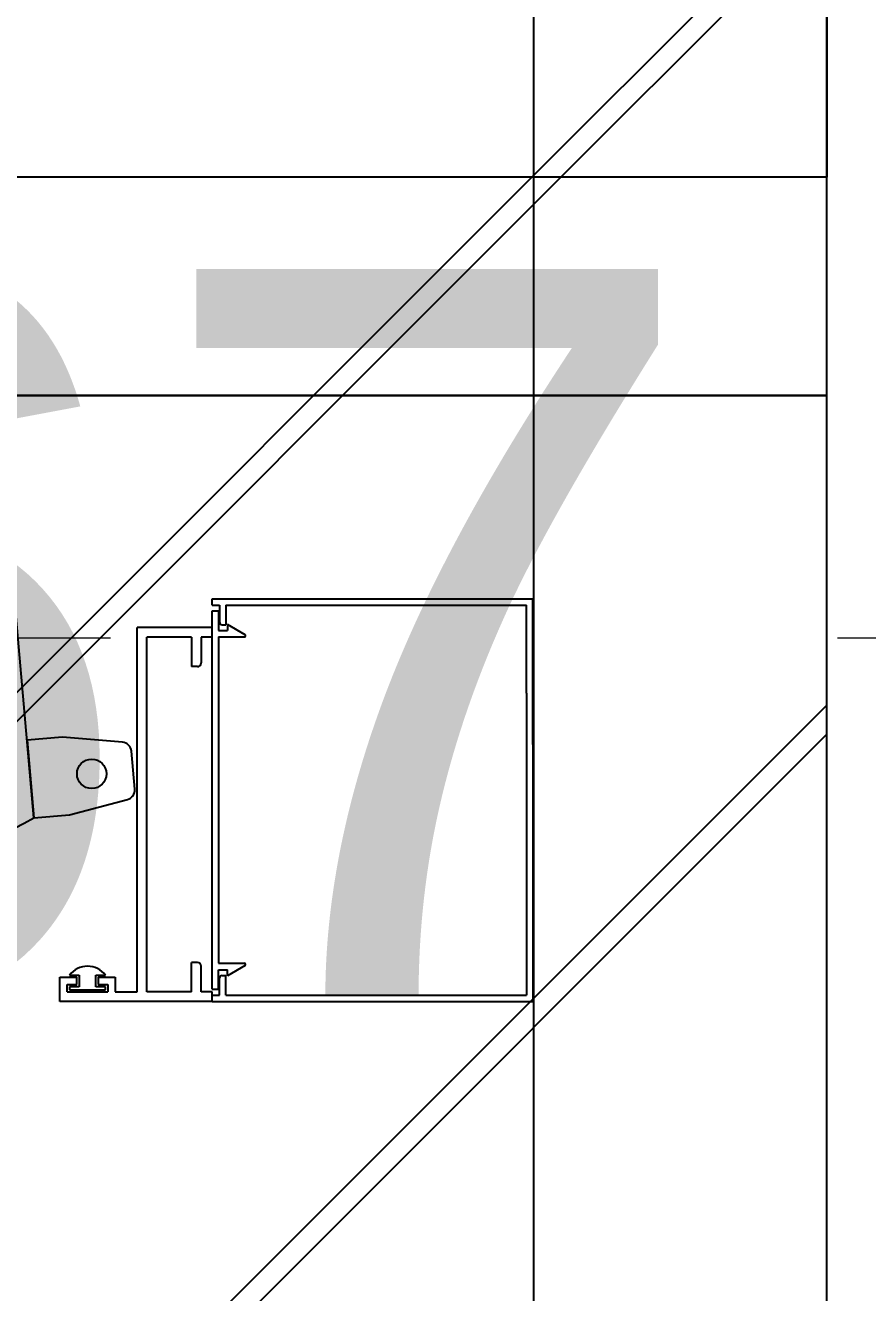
# Model space of a CAD drawing. Header units: millimetres. Extents: x 10930 to 21977, y 3784 to 7635.
# Drawn here: x 10970.4933 to 10970.6671, y 3817.7847 to 3818.046 of the extents above; entities that cross this region are included whole.
import ezdxf

# ---------------------------------------------------------------- set-up
doc = ezdxf.new("R2010")
doc.units = ezdxf.units.MM
doc.linetypes.add('ACAD_ISO02W100', pattern=[15, 12, -3])
doc.layers.add('COTAS', color=161, linetype='ACAD_ISO02W100', lineweight=20)
doc.layers.add('PLAFON', color=151, linetype='Continuous', lineweight=25)
for name, color, linetype in [('MEDIDAS.', 75, 'Continuous'), ('MUROS - ARQ.', 251, 'Continuous'), ('MUROS ACABADO.', 201, 'Continuous'), ('PISO PATIO PUBLICO', 142, 'Continuous'), ('PUERTAS', 171, 'Continuous')]:
    doc.layers.add(name, color=color, linetype=linetype)
doc.styles.get("Standard").update_dxf_attribs({"font": 'arial.ttf'})
doc.dimstyles.get("Standard").update_dxf_attribs({"dimtxt": 0.15, "dimasz": 0.18, "dimexe": 0.18, "dimexo": 0.0625, "dimgap": 0.09, "dimtad": 0, "dimtih": 1, "dimtoh": 1, "dimzin": 0, "dimdsep": 46, "dimtxsty": 'Standard', "dimblk2": 'ARCHTICK', "dimcen": 0.09, "dimadec": 0, "dimazin": 0, "dimtfac": 1, "dimtofl": 0, "dimtmove": 0, "dimatfit": 3, "dimfxl": 1, "dimtolj": 1, "dimtzin": 0, "dimarcsym": 0})
pattern_1 = [(45, (0, 0), (-0.0848528137423857, 0.08485281374238571), []), (45, (0.006, 0), (-0.0848528137423857, 0.08485281374238571), [])]

# ---------------------------------------------------------------- blocks, each defined once
blk = doc.blocks.new('PUERTA 7')
at = {"layer": 'PUERTAS', "color": 7}
for p, q in [((10970.59813215218, 3818.133912456709), (10970.59813215218, 3817.687564917866)), ((10970.53187535387, 3817.926468308204, 310.8113489232925), (10970.53187535387, 3817.927783915345, 310.8113489232925)), ((10970.53187535387, 3817.927783915345, 310.8113489232925), (10970.59803886157, 3817.927783915345, 310.8113489232925)), ((10970.59803886157, 3817.927783915355, 10.16878083688624), (10970.59803886157, 3817.8447119557, 10.16878083688624)), ((10970.59803886157, 3817.897742874476, 310.8113489232925), (10970.59803886157, 3817.927783915345, 310.8113489232925)), ((10970.53187535387, 3817.926468308204, 310.8113489232925), (10970.53339336211, 3817.926468308204, 310.8113489232925)), ((10970.53339336211, 3817.926468308204, 310.8113489232925), (10970.53339336211, 3817.922926288979, 310.8113489232925)), ((10970.53470896925, 3817.926468308204, 310.8113489232925), (10970.53470896925, 3817.922420286232, 310.8113489232925)), ((10970.53470896925, 3817.926468308204, 310.8113489232925), (10970.59672325442, 3817.926468308204, 310.8113489232925)), ((10970.59672325442, 3817.908332821859, 310.8113489232925), (10970.59672325442, 3817.926468308204, 310.8113489232925)), ((10970.53389936485, 3817.922420286232, 310.8113489232925), (10970.53470896925, 3817.922420286232, 310.8113489232925)), ((10970.59672325442, 3817.908332821859, 310.8113489232925), (10970.59672325442, 3817.846027562819, 310.8113489232925))]:
    blk.add_line(p, q, dxfattribs=at)
at = {"layer": 'PUERTAS', "color": 255}
for p, q in [((10970.65862421897, 3817.687564917866), (10970.65862421897, 3818.133912456709)), ((10970.59803886157, 3817.874752996547, 310.8113489232925), (10970.59803886157, 3817.844711955679, 310.8113489232925)), ((10970.53389936485, 3817.850075584791, 310.8113489232925), (10970.53470896925, 3817.850075584791, 310.8113489232925)), ((10970.53470896925, 3817.846027562819, 310.8113489232925), (10970.53470896925, 3817.850075584791, 310.8113489232925)), ((10970.53470896925, 3817.846027562819, 310.8113489232925), (10970.59672325442, 3817.846027562819, 310.8113489232925)), ((10970.53187535387, 3817.844711955679, 310.8113489232925), (10970.59803886157, 3817.844711955679, 310.8113489232925))]:
    blk.add_line(p, q, dxfattribs=at)
at = {"layer": 'PUERTAS', "color": 0, "linetype": 'ByBlock', "ltscale": 10}
for p, q in [((10970.4950766409, 3817.882568997517, 310.8113489232925), (10970.48835414704, 3817.959407453716, 310.8113489232925)), ((10970.5010015093, 3817.899226115888, 310.8113489232925), (10970.49367540781, 3817.89858516506, 310.8113489232925)), ((10970.49367540781, 3817.89858516506, 310.8113489232925), (10970.4950766409, 3817.882568997511, 310.8113489232925)), ((10970.51335742596, 3817.898190710654, 310.8113489232925), (10970.5010015093, 3817.899226115888, 310.8113489232925)), ((10970.51589080741, 3817.888508612557, 310.8113489232925), (10970.51520476369, 3817.896350128197, 310.8113489232925)), ((10970.50240274239, 3817.88320994834, 310.8113489232925), (10970.51439114868, 3817.886375205854, 310.8113489232925)), ((10970.4950766409, 3817.882568997511, 310.8113489232925), (10970.50240274239, 3817.88320994834, 310.8113489232925)), ((10970.53319096101, 3817.847235123754, 310.8113489232925), (10970.53319096101, 3817.851283145726, 310.8113489232925)), ((10970.50242524725, 3817.850176918675, 310.8113489232925), (10970.50439873434, 3817.850176918676, 310.8113489232925)), ((10970.50439873434, 3817.850176918676, 310.8113489232925), (10970.50439873434, 3817.847748046233, 310.8113489232925)), ((10970.50789023848, 3817.847748046233, 310.8113489232925), (10970.50789023848, 3817.850176918676, 310.8113489232925)), ((10970.50789023848, 3817.850176918676, 310.8113489232925), (10970.50986372558, 3817.850176918676, 310.8113489232925)), ((10970.50439873434, 3817.847748046233, 310.8113489232925), (10970.50242527548, 3817.847748046232, 310.8113489232925)), ((10970.50242527548, 3817.847748046232, 310.8113489232925), (10970.50242527548, 3817.84714082812, 310.8113489232925)), ((10970.50242527548, 3817.84714082812, 310.8113489232925), (10970.50986369735, 3817.84714082812, 310.8113489232925)), ((10970.50986369735, 3817.847748046233, 310.8113489232925), (10970.50789023848, 3817.847748046233, 310.8113489232925)), ((10970.50986369735, 3817.84714082812, 310.8113489232925), (10970.50986369735, 3817.847748046233, 310.8113489232925)), ((10970.53187535387, 3817.847235123754, 310.8113489232925), (10970.53319096101, 3817.847235123754, 310.8113489232925))]:
    blk.add_line(p, q, dxfattribs=at)
at = {"layer": 'PUERTAS', "color": 7, "linetype": 'ByBlock', "ltscale": 10}
for p, q in [((10970.53187535387, 3817.925260747269, 310.8113489232925), (10970.53319096101, 3817.925260747269, 310.8113489232925)), ((10970.53187535387, 3817.847235123754, 310.8113489232925), (10970.53187535387, 3817.925260747269, 310.8113489232925)), ((10970.53319096101, 3817.925260747269, 310.8113489232925), (10970.53319096101, 3817.921212725297, 310.8113489232925)), ((10970.53863315003, 3817.920369225145, 310.8113489232925), (10970.5350125709, 3817.922459567481, 310.8113489232925)), ((10970.5350125709, 3817.922459567481, 310.8113489232925), (10970.5350125709, 3817.921212725297, 310.8113489232925)), ((10970.53319096101, 3817.921212725297, 310.8113489232925), (10970.5350125709, 3817.921212725297, 310.8113489232925)), ((10970.53319096101, 3817.919897118156, 310.8113489232925), (10970.53319096101, 3817.852598752867, 310.8113489232925)), ((10970.53319096101, 3817.919897118156, 310.8113489232925), (10970.53850664934, 3817.919897118156, 310.8113489232925))]:
    blk.add_line(p, q, dxfattribs=at)
at = {"layer": 'PUERTAS', "color": 7, "linetype": 'ByBlock'}
for p, q in [((10970.53187535387, 3817.921828655775, 310.8113489232925), (10970.51639129204, 3817.921828655775, 310.8113489232925)), ((10970.53187535387, 3817.919855196915, 310.8113489232925), (10970.53187535387, 3817.921828655775, 310.8113489232925)), ((10970.52959828595, 3817.919855196915, 310.8113489232925), (10970.52959828595, 3817.914542038443, 310.8113489232925)), ((10970.53187535387, 3817.919855196915, 310.8113489232925), (10970.52959828595, 3817.919855196915, 310.8113489232925))]:
    blk.add_line(p, q, dxfattribs=at)
at = {"layer": 'PUERTAS', "color": 0, "linetype": 'ByBlock'}
for p, q in [((10970.51639129204, 3817.846685414538, 310.8113489232925), (10970.51639129204, 3817.921828655775, 310.8113489232925)), ((10970.52762482709, 3817.919855196915, 310.8113489232925), (10970.5183647509, 3817.919855196915, 310.8113489232925)), ((10970.5183647509, 3817.846685414538, 310.8113489232925), (10970.5183647509, 3817.919855196915, 310.8113489232925)), ((10970.52762482709, 3817.919855196915, 310.8113489232925), (10970.52762482709, 3817.913783015804, 310.8113489232925)), ((10970.52883926331, 3817.913783015804, 310.8113489232925), (10970.52762482709, 3817.913783015804, 310.8113489232925)), ((10970.52883926331, 3817.852757595649, 310.8113489232925), (10970.52762482709, 3817.852757595649, 310.8113489232925)), ((10970.52762482709, 3817.846685414538, 310.8113489232925), (10970.52762482709, 3817.852757595649, 310.8113489232925)), ((10970.52959828595, 3817.846685414538, 310.8113489232925), (10970.52959828595, 3817.851998573009, 310.8113489232925)), ((10970.50045181662, 3817.844711955678, 310.8113489232925), (10970.50045181662, 3817.849721505094, 310.8113489232925)), ((10970.50045181662, 3817.849721505094, 310.8113489232925), (10970.50394332076, 3817.849721505094, 310.8113489232925)), ((10970.50394332076, 3817.848203459816, 310.8113489232925), (10970.50394332076, 3817.849721505094, 310.8113489232925)), ((10970.50834565206, 3817.849721505094, 310.8113489232925), (10970.51183715621, 3817.849721505094, 310.8113489232925)), ((10970.50834565206, 3817.849721505094, 310.8113489232925), (10970.50834565206, 3817.848203459816, 310.8113489232925)), ((10970.51183715621, 3817.849721505094, 310.8113489232925), (10970.51183715621, 3817.846685414538, 310.8113489232925)), ((10970.5019698619, 3817.846685414538, 310.8113489232925), (10970.5019698619, 3817.848203459816, 310.8113489232925)), ((10970.5019698619, 3817.848203459816, 310.8113489232925), (10970.50394332076, 3817.848203459816, 310.8113489232925)), ((10970.5019698619, 3817.846685414538, 310.8113489232925), (10970.51031911093, 3817.846685414538, 310.8113489232925)), ((10970.50834565206, 3817.848203459816, 310.8113489232925), (10970.51031911093, 3817.848203459816, 310.8113489232925)), ((10970.51031911093, 3817.848203459816, 310.8113489232925), (10970.51031911093, 3817.846685414538, 310.8113489232925)), ((10970.51183715621, 3817.846685414538, 310.8113489232925), (10970.51639129204, 3817.846685414538, 310.8113489232925)), ((10970.52762482709, 3817.846685414538, 310.8113489232925), (10970.5183647509, 3817.846685414538, 310.8113489232925)), ((10970.53187535387, 3817.846685414538, 310.8113489232925), (10970.52959828595, 3817.846685414538, 310.8113489232925)), ((10970.53187535387, 3817.844711955678, 310.8113489232925), (10970.53187535387, 3817.846685414538, 310.8113489232925)), ((10970.53187535387, 3817.844711955678, 310.8113489232925), (10970.50045181662, 3817.844711955678, 310.8113489232925))]:
    blk.add_line(p, q, dxfattribs=at)
at = {"layer": 'PUERTAS', "color": 255, "linetype": 'ByBlock', "ltscale": 10}
for p, q in [((10970.53319096101, 3817.852598752867, 310.8113489232925), (10970.53850664934, 3817.852598752868, 310.8113489232925)), ((10970.53319096101, 3817.851283145726, 310.8113489232925), (10970.5350125709, 3817.851283145726, 310.8113489232925)), ((10970.53863315003, 3817.852126645878, 310.8113489232925), (10970.5350125709, 3817.850036303541, 310.8113489232925)), ((10970.5350125709, 3817.850036303541, 310.8113489232925), (10970.5350125709, 3817.851283145726, 310.8113489232925))]:
    blk.add_line(p, q, dxfattribs=at)
at = {"layer": 'PUERTAS'}
for p, q in [((10970.53339336211, 3817.846027562819, 310.8113489232925), (10970.53339336211, 3817.849569582044, 310.8113489232925)), ((10970.53187535387, 3817.844711955679, 310.8113489232925), (10970.53187535387, 3817.846027562819, 310.8113489232925)), ((10970.53187535387, 3817.846027562819, 310.8113489232925), (10970.53339336211, 3817.846027562819, 310.8113489232925))]:
    blk.add_line(p, q, dxfattribs=at)
at = {"layer": 'PUERTAS', "color": 0, "linetype": 'ByBlock', "ltscale": 10}
blk.add_circle((10970.50701186913, 3817.891682574457, 310.8113489232925), 0.003036090554997399, dxfattribs=at)
at = {"layer": 'PUERTAS'}
for centre, radius, start, end in [((10970.51464424071, 3817.881226810366, 310.8113489232925), 1.313237282809141, 89.5489347751524, 178.2282827431244), ((10970.53389936485, 3817.849569582044, 310.8113489232925), 0.0005060027465283644, 90, 180)]:
    blk.add_arc(centre, radius, start, end, dxfattribs=at)
at = {"layer": 'PUERTAS', "color": 7}
blk.add_arc((10970.53389936485, 3817.922926288979, 310.8113489232925), 0.0005060027465283644, 180, 270, dxfattribs=at)
at = {"layer": 'PUERTAS', "color": 7, "linetype": 'ByBlock', "ltscale": 10}
blk.add_arc((10970.53850664934, 3817.920150119529, 310.8113489232925), 0.0002530013732641248, 269.9999999936559, 59.99999999966757, dxfattribs=at)
at = {"layer": 'PUERTAS', "color": 0, "linetype": 'ByBlock'}
for centre, start, end in [((10970.52883926331, 3817.914542038443, 310.8113489232925), 270, 0), ((10970.52883926331, 3817.851998573009, 310.8113489232925), 0, 90)]:
    blk.add_arc(centre, 0.0007590226387496504, start, end, dxfattribs=at)
at = {"layer": 'PUERTAS', "color": 0, "linetype": 'ByBlock', "ltscale": 10}
for centre, radius, start, end in [((10970.51318840548, 3817.896173719712, 310.8113489232925), 0.002024060369252685, 4.999999991495583, 85.20990048829248), ((10970.5138744492, 3817.888332204072, 310.8113489232925), 0.002024060369319467, 284.7900995220696, 4.999999991495583), ((10970.454240392, 3817.955413830628, 310.8113489232925), 0.08351029239600212, 250.7253478125111, 299.2746522047883), ((10970.50614448641, 3817.847230798034, 310.8113489232925), 0.004744719887770569, 38.38379827117261, 141.6162017374365)]:
    blk.add_arc(centre, radius, start, end, dxfattribs=at)
at = {"layer": 'PUERTAS', "color": 255, "linetype": 'ByBlock', "ltscale": 10}
blk.add_arc((10970.53850664934, 3817.852345751495, 310.8113489232925), 0.0002530013732641248, 300.0000000003324, 90.0000000063441, dxfattribs=at)
blk = doc.blocks.new('piso de 60x60 de tuxmapn')
at = {"layer": 'PISO PATIO PUBLICO', "color": 254}
for points in [[(10971.00862421897, 3818.254706334561), (10971.00862421897, 3818.569706334561), (10970.40862421897, 3818.569706334561), (10970.40862421897, 3817.969706334561), (10970.65862421897, 3817.969706334561)], [(10970.65862421897, 3817.584706334561), (10970.65862421897, 3818.254706334561), (10971.00862421897, 3818.254706334561)], [(10970.65862421897, 3817.969706334562), (10970.40862421898, 3817.969706334562), (10970.40862421898, 3817.584706334561), (10970.65862421897, 3817.584706334561)]]:
    blk.add_lwpolyline(points, dxfattribs=at)
blk = doc.blocks.new('*D146')
at = {"layer": 'Defpoints', "color": 0, "transparency": 16777216}
for p in [(10970.43048867386, 3818.254706334561), (10970.65862421897, 3818.254706334561), (10970.65862421897, 3817.584706334561)]:
    blk.add_point(p, dxfattribs=at)
at = {"layer": 'MEDIDAS.', "color": 0, "lineweight": -2, "transparency": 16777216}
for p, q in [((10970.65862421897, 3818.254706334561), (10970.43048867386, 3818.254706334561)), ((10970.43048867386, 3818.164706334561), (10970.43048867386, 3817.996292282719)), ((10970.43048867386, 3817.674706334561), (10970.43048867386, 3817.843120386403)), ((10970.65862421897, 3817.584706334561), (10970.43048867386, 3817.584706334561))]:
    blk.add_line(p, q, dxfattribs=at)
at = {"layer": 'MEDIDAS.', "color": 0, "transparency": 16777216}
for points in [[(10970.41548867386, 3818.164706334561), (10970.44548867386, 3818.164706334561), (10970.43048867386, 3818.254706334561)], [(10970.41548867386, 3817.674706334561), (10970.44548867386, 3817.674706334561), (10970.43048867386, 3817.584706334561)]]:
    blk.add_solid(points, dxfattribs=at)
at = {"layer": 'MEDIDAS.', "color": 0, "transparency": 16777216, "insert": (10970.43048867386, 3817.919706334563), "char_height": 0.15, "attachment_point": 5}
blk.add_mtext('\\A1;0.67', dxfattribs=at)
blk = doc.blocks.new('_ArchTick')
at = {"color": 0, "linetype": 'ByBlock', "const_width": 0.15}
blk.add_lwpolyline([(-0.5, -0.5), (0.5, 0.5)], dxfattribs=at)

msp = doc.modelspace()

# ---------------------------------------------------------------- hatches: boundary and pattern name
at = {"layer": 'MUROS ACABADO.'}
h = msp.add_hatch(dxfattribs=at)
h.set_pattern_fill('AR-CONC', color=161, scale=0.004)
h.set_pattern_definition([(49.99999999999999, (-113.1969801381531, 17.75699618015278), (0.7287386759840161, -0.06375634215561235), [0.0762, -0.8382000000000001]), (355, (-113.1969801381531, 17.75699618015278), (-0.1409736856998774, 0.7642273809561406), [0.06096, -0.6705623366800001]), (100.4514447, (-113.1362521101531, 17.75168316615278), (0.5877649883614131, 0.7004710076487805), [0.0647600352, -0.7123609783999999]), (46.18420000000002, (-113.1969801381531, 17.96019618015278), (1.08431616356852, -0.1681693117309086), [0.1143, -1.2573]), (96.63555760999996, (-113.1066205381531, 17.94618218015278), (0.949616536206012, 0.9897044983908861), [0.09714009256, -1.06854243264]), (351.1841511700001, (-113.1969801381531, 17.96019618015278), (0.9496165362599082, 0.9897044983421306), [0.09143986828, -1.00583892768]), (21, (-113.0953801381531, 17.90939618015278), (0.6064575650765299, -0.4090607927483504), [0.0762, -0.8382000000000001]), (326.0000000000001, (-113.0953801381531, 17.90939618015278), (0.2472081133905883, 0.7367518644892771), [0.06096, -0.6705599999999999]), (71.45144499999999, (-113.0448420077531, 17.87530778055278), (0.8536656771148646, 0.327691075543621), [0.06476003520000001, -0.7123597504]), (37.50000000000001, (-113.1969801381531, 17.75699618015278), (0.01235441300236727, 0.3382201554926124), [0, -0.662432, 0, -0.68072, 0, -0.6731]), (7.499999999999999, (-113.1969801381531, 17.75699618015278), (0.267278650041223, 0.400722299272478), [0, -0.388112, 0, -0.647192, 0, -0.25654]), (327.5, (-113.4235481381531, 17.75699618015278), (0.5423623806674855, -0.02291497597069378), [0, -0.254, 0, -0.7924800000000001, 0, -1.05156]), (317.5, (-113.5251481381531, 17.75699618015278), (0.5925167255440722, 0.1017059641333321), [0, -0.3302, 0, -0.526288, 0, -0.74676])])
h.paths.add_polyline_path([(10966.60862421897, 3823.283325825196), (10966.60862421897, 3818.254706334561), (10967.70862421897, 3818.254706334561), (10967.70862421897, 3817.58470633456), (10966.10862421897, 3817.58470633456), (10966.10862421897, 3818.254706334561), (10966.10862421897, 3825.809706334561), (10972.10862421897, 3825.809706334561), (10972.10862421897, 3818.254706334561), (10972.10862421897, 3817.584706334561), (10970.65862421897, 3817.584706334561), (10970.65862421897, 3818.254706334561), (10971.60862421897, 3818.254706334561), (10971.60862421897, 3823.283325825196), (10971.42862430265, 3823.283325825196), (10971.42862430265, 3823.384879898485), (10971.60862421897, 3823.384879898485), (10971.60862421897, 3825.309706334561), (10966.60862421897, 3825.309706334561), (10966.60862421897, 3824.009706334561), (10967.34862421897, 3824.009706334561), (10967.34862421897, 3824.833325825196), (10967.44862421897, 3824.833325825196), (10967.44862421897, 3823.383325825196), (10970.06862421897, 3823.383325825196), (10970.06862421897, 3823.283325825196)])
h = msp.add_hatch(color=253, dxfattribs=at)
h.dxf.hatch_style = 1
h.paths.add_polyline_path([(10970.97669844339, 3815.581022545257), (10973.30669844339, 3815.581022545258)], flags=0)
edge = h.paths.add_edge_path(flags=17)
edge.add_line((10970.97669844339, 3815.581022545257), (10973.30669844339, 3815.581022545258))
edge.add_line((10970.97669844339, 3815.581022545258), (10970.97669844339, 3813.005057409418))
edge.add_line((10970.97669844339, 3813.005057409418), (10973.30669844339, 3813.005057409418))
edge.add_line((10973.30669844339, 3813.005057409418), (10973.30669844339, 3814.305057409417))
edge.add_line((10973.30669844339, 3814.305057409417), (10973.38669844339, 3814.305057409418))
edge.add_line((10973.38669844339, 3814.305057409418), (10973.38669844339, 3814.275057409418))
edge.add_line((10973.38669844339, 3814.275057409418), (10973.40669844339, 3814.275057409418))
edge.add_line((10973.40669844339, 3814.275057409418), (10973.40669844339, 3812.905057409418))
edge.add_line((10973.40669844339, 3812.905057409418), (10970.97669844339, 3812.905057409417))
edge.add_line((10970.97669844339, 3812.905057409417), (10970.97669844339, 3812.851022545258))
edge.add_line((10970.97669844339, 3812.851022545258), (10970.97669844339, 3812.751022545258))
edge.add_line((10970.97669844339, 3812.751022545258), (10970.73669844339, 3812.751022545258))
edge.add_line((10970.73669844339, 3812.751022545258), (10970.73669844339, 3802.651022545258))
edge.add_line((10970.73669844339, 3802.651022545258), (10971.24669844339, 3802.651022545258))
edge.add_line((10971.24669844339, 3802.651022545258), (10971.24669844339, 3802.551022545259))
edge.add_line((10971.24669844339, 3802.551022545259), (10970.63669844339, 3802.551022545259))
edge.add_line((10970.63669844339, 3802.551022545259), (10970.63669844339, 3812.851022545258))
edge.add_line((10970.63669844339, 3812.851022545258), (10970.87669844339, 3812.851022545258))
edge.add_line((10970.87669844339, 3812.851022545258), (10970.87669844339, 3815.581022545257))
edge.add_line((10970.87669844339, 3815.581022545257), (10968.50669844339, 3815.581022545258))
edge.add_line((10968.50669844339, 3815.581022545258), (10968.50669844339, 3814.981022545257))
edge.add_line((10968.50669844339, 3814.981022545257), (10967.33669844339, 3814.981022545259))
edge.add_line((10967.33669844339, 3814.981022545259), (10967.33669844339, 3818.621022545258))
edge.add_line((10967.33669844339, 3818.621022545258), (10967.73669844339, 3818.621022545258))
edge.add_line((10967.73669844339, 3818.621022545258), (10967.73669844339, 3818.521022545257))
edge.add_line((10967.73669844339, 3818.521022545257), (10967.43669844339, 3818.521022545258))
edge.add_line((10967.43669844339, 3818.521022545258), (10967.43669844339, 3815.681022545258))
edge.add_line((10967.43669844339, 3815.681022545258), (10967.45669844339, 3815.681022545258))
edge.add_line((10967.45669844339, 3815.681022545258), (10967.45669844339, 3815.081022545258))
edge.add_line((10967.45669844339, 3815.081022545258), (10968.40669844339, 3815.081022545258))
edge.add_line((10968.40669844339, 3815.081022545258), (10968.40669844339, 3815.681022545258))
edge.add_line((10968.40669844339, 3815.681022545258), (10973.40669844339, 3815.681022545258))
edge.add_line((10973.40669844339, 3815.681022545258), (10973.40669844338, 3816.281022545258))
edge.add_line((10973.40669844338, 3816.281022545258), (10974.60669844339, 3816.281022545258))
edge.add_line((10974.60669844339, 3816.281022545258), (10974.60669844339, 3815.681022545259))
edge.add_line((10974.60669844339, 3815.681022545259), (10977.12669844339, 3815.681022545257))
edge.add_line((10977.12669844339, 3815.681022545257), (10977.12669844339, 3815.096022545259))
edge.add_line((10977.12669844339, 3815.096022545259), (10977.04169844339, 3815.096022545259))
edge.add_line((10977.04169844339, 3815.096022545259), (10977.04169844339, 3815.131022545258))
edge.add_line((10977.04169844339, 3815.131022545258), (10977.02669844339, 3815.131022545258))
edge.add_line((10977.02669844339, 3815.131022545258), (10977.02669844339, 3815.581022545258))
edge.add_line((10977.02669844339, 3815.581022545258), (10974.50669844339, 3815.581022545258))
edge.add_line((10974.50669844339, 3815.581022545258), (10974.50669844339, 3816.181022545258))
edge.add_line((10974.50669844339, 3816.181022545258), (10973.50669844339, 3816.181022545258))
edge.add_line((10973.50669844339, 3816.181022545258), (10973.50669844339, 3815.031022545258))
edge.add_line((10973.50669844339, 3815.031022545258), (10973.40669844339, 3815.031022545258))
edge.add_line((10973.40669844339, 3815.031022545258), (10973.38669844339, 3815.031022545258))
edge.add_line((10973.38669844339, 3815.031022545258), (10973.38669844339, 3815.001022545258))
edge.add_line((10973.38669844339, 3815.001022545258), (10973.30669844339, 3815.001022545257))
edge.add_line((10973.30669844339, 3815.001022545257), (10973.30669844339, 3815.031022545258))
edge.add_line((10973.30669844339, 3815.031022545258), (10973.30669844339, 3815.581022545258))
edge = h.paths.add_edge_path()
edge.add_line((10971.24669844339, 3802.551022545259), (10971.34669844339, 3802.551022545259))
edge.add_line((10971.24669844339, 3801.471022545259), (10971.24669844339, 3802.551022545259))
edge.add_line((10971.24669844339, 3801.471022545259), (10970.64669844339, 3801.471022545259))
edge.add_line((10970.64669844339, 3801.471022545259), (10970.64669844339, 3798.491022545258))
edge.add_line((10970.64669844339, 3798.491022545258), (10971.38099373292, 3798.491022545258))
edge.add_line((10971.38099373292, 3798.491022545258), (10971.06288708056, 3796.039019220637))
edge.add_line((10971.06288708056, 3796.039019220637), (10973.37669844339, 3796.039019220637))
edge.add_line((10973.37669844339, 3796.039019220637), (10973.37669844339, 3796.939019220637))
edge.add_line((10973.37669844339, 3796.939019220637), (10973.27669844339, 3796.939019220637))
edge.add_line((10973.27669844339, 3796.939019220637), (10973.27669844339, 3796.139019220637))
edge.add_line((10973.27669844339, 3796.139019220637), (10971.17669844339, 3796.139019220637))
edge.add_line((10971.17669844339, 3796.139019220637), (10971.49396706983, 3798.631022545259))
edge.add_line((10971.49396706983, 3798.631022545259), (10971.39396706983, 3798.631022545259))
edge.add_line((10971.39396706983, 3798.631022545259), (10971.39396706983, 3798.591022545259))
edge.add_line((10971.39396706983, 3798.591022545259), (10970.74669844339, 3798.591022545259))
edge.add_line((10970.74669844339, 3798.591022545259), (10970.74669844339, 3801.371022545259))
edge.add_line((10970.74669844339, 3801.371022545259), (10971.34669844339, 3801.371022545259))
edge.add_line((10971.34669844339, 3801.371022545259), (10971.34669844339, 3802.551022545259))
edge = h.paths.add_edge_path(flags=17)
edge.add_line((10973.30669844339, 3815.581022545258), (10970.97669844339, 3815.581022545258))
edge.add_line((10973.30669844339, 3815.031022545258), (10973.30669844339, 3815.581022545258))
edge.add_line((10973.30669844339, 3815.001022545257), (10973.30669844339, 3815.031022545258))
edge.add_line((10973.38669844339, 3815.001022545258), (10973.30669844339, 3815.001022545257))
edge.add_line((10973.38669844339, 3815.031022545258), (10973.38669844339, 3815.001022545258))
edge.add_line((10973.40669844339, 3815.031022545258), (10973.38669844339, 3815.031022545258))
edge.add_line((10973.50669844339, 3815.031022545258), (10973.40669844339, 3815.031022545258))
edge.add_line((10973.50669844339, 3816.181022545258), (10973.50669844339, 3815.031022545258))
edge.add_line((10974.50669844339, 3816.181022545258), (10973.50669844339, 3816.181022545258))
edge.add_line((10974.50669844339, 3815.581022545258), (10974.50669844339, 3816.181022545258))
edge.add_line((10977.02669844339, 3815.581022545258), (10974.50669844339, 3815.581022545258))
edge.add_line((10977.02669844339, 3815.131022545258), (10977.02669844339, 3815.581022545258))
edge.add_line((10977.04169844339, 3815.131022545258), (10977.02669844339, 3815.131022545258))
edge.add_line((10977.04169844339, 3815.096022545259), (10977.04169844339, 3815.131022545258))
edge.add_line((10977.12669844339, 3815.096022545259), (10977.04169844339, 3815.096022545259))
edge.add_line((10977.12669844339, 3815.681022545257), (10977.12669844339, 3815.096022545259))
edge.add_line((10974.60669844339, 3815.681022545259), (10977.12669844339, 3815.681022545257))
edge.add_line((10974.60669844339, 3816.281022545258), (10974.60669844339, 3815.681022545259))
edge.add_line((10973.40669844338, 3816.281022545258), (10974.60669844339, 3816.281022545258))
edge.add_line((10973.40669844339, 3815.681022545258), (10973.40669844338, 3816.281022545258))
edge.add_line((10968.40669844339, 3815.681022545258), (10973.40669844339, 3815.681022545258))
edge.add_line((10968.40669844339, 3815.081022545258), (10968.40669844339, 3815.681022545258))
edge.add_line((10967.45669844339, 3815.081022545258), (10968.40669844339, 3815.081022545258))
edge.add_line((10967.45669844339, 3815.681022545258), (10967.45669844339, 3815.081022545258))
edge.add_line((10967.43669844339, 3815.681022545258), (10967.45669844339, 3815.681022545258))
edge.add_line((10967.43669844339, 3818.521022545258), (10967.43669844339, 3815.681022545258))
edge.add_line((10967.73669844339, 3818.521022545257), (10967.43669844339, 3818.521022545258))
edge.add_line((10967.73669844339, 3818.621022545258), (10967.73669844339, 3818.521022545257))
edge.add_line((10967.33669844339, 3818.621022545258), (10967.73669844339, 3818.621022545258))
edge.add_line((10967.33669844339, 3814.981022545259), (10967.33669844339, 3818.621022545258))
edge.add_line((10968.50669844339, 3814.981022545257), (10967.33669844339, 3814.981022545259))
edge.add_line((10968.50669844339, 3815.581022545258), (10968.50669844339, 3814.981022545257))
edge.add_line((10970.87669844339, 3815.581022545257), (10968.50669844339, 3815.581022545258))
edge.add_line((10970.87669844339, 3812.851022545258), (10970.87669844339, 3815.581022545257))
edge.add_line((10970.63669844339, 3812.851022545258), (10970.87669844339, 3812.851022545258))
edge.add_line((10970.63669844339, 3802.551022545259), (10970.63669844339, 3812.851022545258))
edge.add_line((10971.24669844339, 3802.551022545259), (10970.63669844339, 3802.551022545259))
edge.add_line((10971.24669844339, 3802.651022545258), (10971.24669844339, 3802.551022545259))
edge.add_line((10970.73669844339, 3802.651022545258), (10971.24669844339, 3802.651022545258))
edge.add_line((10970.73669844339, 3812.751022545258), (10970.73669844339, 3802.651022545258))
edge.add_line((10970.97669844339, 3812.751022545258), (10970.73669844339, 3812.751022545258))
edge.add_line((10970.97669844339, 3812.851022545258), (10970.97669844339, 3812.751022545258))
edge.add_line((10970.97669844339, 3812.905057409417), (10970.97669844339, 3812.851022545258))
edge.add_line((10973.40669844339, 3812.905057409418), (10970.97669844339, 3812.905057409417))
edge.add_line((10973.40669844339, 3814.275057409418), (10973.40669844339, 3812.905057409418))
edge.add_line((10973.38669844339, 3814.275057409418), (10973.40669844339, 3814.275057409418))
edge.add_line((10973.38669844339, 3814.305057409418), (10973.38669844339, 3814.275057409418))
edge.add_line((10973.30669844339, 3814.305057409417), (10973.38669844339, 3814.305057409418))
edge.add_line((10973.30669844339, 3813.005057409418), (10973.30669844339, 3814.305057409417))
edge.add_line((10970.97669844339, 3813.005057409418), (10973.30669844339, 3813.005057409418))
edge.add_line((10970.97669844339, 3815.581022545258), (10970.97669844339, 3813.005057409418))
h = msp.add_hatch(color=253, dxfattribs=at)
h.dxf.hatch_style = 1
h.paths.add_polyline_path([(10970.97669844339, 3815.581022545257), (10973.30669844339, 3815.581022545258)], flags=0)
edge = h.paths.add_edge_path(flags=17)
edge.add_line((10970.97669844339, 3815.581022545257), (10973.30669844339, 3815.581022545258))
edge.add_line((10970.97669844339, 3815.581022545258), (10970.97669844339, 3813.005057409418))
edge.add_line((10970.97669844339, 3813.005057409418), (10973.30669844339, 3813.005057409418))
edge.add_line((10973.30669844339, 3813.005057409418), (10973.30669844339, 3814.305057409417))
edge.add_line((10973.30669844339, 3814.305057409417), (10973.38669844339, 3814.305057409418))
edge.add_line((10973.38669844339, 3814.305057409418), (10973.38669844339, 3814.275057409418))
edge.add_line((10973.38669844339, 3814.275057409418), (10973.40669844339, 3814.275057409418))
edge.add_line((10973.40669844339, 3814.275057409418), (10973.40669844339, 3812.905057409418))
edge.add_line((10973.40669844339, 3812.905057409418), (10970.97669844339, 3812.905057409417))
edge.add_line((10970.97669844339, 3812.905057409417), (10970.97669844339, 3812.851022545258))
edge.add_line((10970.97669844339, 3812.851022545258), (10970.97669844339, 3812.751022545258))
edge.add_line((10970.97669844339, 3812.751022545258), (10970.73669844339, 3812.751022545258))
edge.add_line((10970.73669844339, 3812.751022545258), (10970.73669844339, 3802.651022545258))
edge.add_line((10970.73669844339, 3802.651022545258), (10971.24669844339, 3802.651022545258))
edge.add_line((10971.24669844339, 3802.651022545258), (10971.24669844339, 3802.551022545259))
edge.add_line((10971.24669844339, 3802.551022545259), (10970.63669844339, 3802.551022545259))
edge.add_line((10970.63669844339, 3802.551022545259), (10970.63669844339, 3812.851022545258))
edge.add_line((10970.63669844339, 3812.851022545258), (10970.87669844339, 3812.851022545258))
edge.add_line((10970.87669844339, 3812.851022545258), (10970.87669844339, 3815.581022545257))
edge.add_line((10970.87669844339, 3815.581022545257), (10968.50669844339, 3815.581022545258))
edge.add_line((10968.50669844339, 3815.581022545258), (10968.50669844339, 3814.981022545257))
edge.add_line((10968.50669844339, 3814.981022545257), (10967.33669844339, 3814.981022545259))
edge.add_line((10967.33669844339, 3814.981022545259), (10967.33669844339, 3818.621022545258))
edge.add_line((10967.33669844339, 3818.621022545258), (10967.73669844339, 3818.621022545258))
edge.add_line((10967.73669844339, 3818.621022545258), (10967.73669844339, 3818.521022545257))
edge.add_line((10967.73669844339, 3818.521022545257), (10967.43669844339, 3818.521022545258))
edge.add_line((10967.43669844339, 3818.521022545258), (10967.43669844339, 3815.681022545258))
edge.add_line((10967.43669844339, 3815.681022545258), (10967.45669844339, 3815.681022545258))
edge.add_line((10967.45669844339, 3815.681022545258), (10967.45669844339, 3815.081022545258))
edge.add_line((10967.45669844339, 3815.081022545258), (10968.40669844339, 3815.081022545258))
edge.add_line((10968.40669844339, 3815.081022545258), (10968.40669844339, 3815.681022545258))
edge.add_line((10968.40669844339, 3815.681022545258), (10973.40669844339, 3815.681022545258))
edge.add_line((10973.40669844339, 3815.681022545258), (10973.40669844338, 3816.281022545258))
edge.add_line((10973.40669844338, 3816.281022545258), (10974.60669844339, 3816.281022545258))
edge.add_line((10974.60669844339, 3816.281022545258), (10974.60669844339, 3815.681022545259))
edge.add_line((10974.60669844339, 3815.681022545259), (10977.12669844339, 3815.681022545257))
edge.add_line((10977.12669844339, 3815.681022545257), (10977.12669844339, 3815.096022545259))
edge.add_line((10977.12669844339, 3815.096022545259), (10977.04169844339, 3815.096022545259))
edge.add_line((10977.04169844339, 3815.096022545259), (10977.04169844339, 3815.131022545258))
edge.add_line((10977.04169844339, 3815.131022545258), (10977.02669844339, 3815.131022545258))
edge.add_line((10977.02669844339, 3815.131022545258), (10977.02669844339, 3815.581022545258))
edge.add_line((10977.02669844339, 3815.581022545258), (10974.50669844339, 3815.581022545258))
edge.add_line((10974.50669844339, 3815.581022545258), (10974.50669844339, 3816.181022545258))
edge.add_line((10974.50669844339, 3816.181022545258), (10973.50669844339, 3816.181022545258))
edge.add_line((10973.50669844339, 3816.181022545258), (10973.50669844339, 3815.031022545258))
edge.add_line((10973.50669844339, 3815.031022545258), (10973.40669844339, 3815.031022545258))
edge.add_line((10973.40669844339, 3815.031022545258), (10973.38669844339, 3815.031022545258))
edge.add_line((10973.38669844339, 3815.031022545258), (10973.38669844339, 3815.001022545258))
edge.add_line((10973.38669844339, 3815.001022545258), (10973.30669844339, 3815.001022545257))
edge.add_line((10973.30669844339, 3815.001022545257), (10973.30669844339, 3815.031022545258))
edge.add_line((10973.30669844339, 3815.031022545258), (10973.30669844339, 3815.581022545258))
edge = h.paths.add_edge_path()
edge.add_line((10971.24669844339, 3802.551022545259), (10971.34669844339, 3802.551022545259))
edge.add_line((10971.24669844339, 3801.471022545259), (10971.24669844339, 3802.551022545259))
edge.add_line((10971.24669844339, 3801.471022545259), (10970.64669844339, 3801.471022545259))
edge.add_line((10970.64669844339, 3801.471022545259), (10970.64669844339, 3798.491022545258))
edge.add_line((10970.64669844339, 3798.491022545258), (10971.38099373292, 3798.491022545258))
edge.add_line((10971.38099373292, 3798.491022545258), (10971.06288708056, 3796.039019220637))
edge.add_line((10971.06288708056, 3796.039019220637), (10973.37669844339, 3796.039019220637))
edge.add_line((10973.37669844339, 3796.039019220637), (10973.37669844339, 3796.939019220637))
edge.add_line((10973.37669844339, 3796.939019220637), (10973.27669844339, 3796.939019220637))
edge.add_line((10973.27669844339, 3796.939019220637), (10973.27669844339, 3796.139019220637))
edge.add_line((10973.27669844339, 3796.139019220637), (10971.17669844339, 3796.139019220637))
edge.add_line((10971.17669844339, 3796.139019220637), (10971.49396706983, 3798.631022545259))
edge.add_line((10971.49396706983, 3798.631022545259), (10971.39396706983, 3798.631022545259))
edge.add_line((10971.39396706983, 3798.631022545259), (10971.39396706983, 3798.591022545259))
edge.add_line((10971.39396706983, 3798.591022545259), (10970.74669844339, 3798.591022545259))
edge.add_line((10970.74669844339, 3798.591022545259), (10970.74669844339, 3801.371022545259))
edge.add_line((10970.74669844339, 3801.371022545259), (10971.34669844339, 3801.371022545259))
edge.add_line((10971.34669844339, 3801.371022545259), (10971.34669844339, 3802.551022545259))
edge = h.paths.add_edge_path(flags=17)
edge.add_line((10973.30669844339, 3815.581022545258), (10970.97669844339, 3815.581022545258))
edge.add_line((10973.30669844339, 3815.031022545258), (10973.30669844339, 3815.581022545258))
edge.add_line((10973.30669844339, 3815.001022545257), (10973.30669844339, 3815.031022545258))
edge.add_line((10973.38669844339, 3815.001022545258), (10973.30669844339, 3815.001022545257))
edge.add_line((10973.38669844339, 3815.031022545258), (10973.38669844339, 3815.001022545258))
edge.add_line((10973.40669844339, 3815.031022545258), (10973.38669844339, 3815.031022545258))
edge.add_line((10973.50669844339, 3815.031022545258), (10973.40669844339, 3815.031022545258))
edge.add_line((10973.50669844339, 3816.181022545258), (10973.50669844339, 3815.031022545258))
edge.add_line((10974.50669844339, 3816.181022545258), (10973.50669844339, 3816.181022545258))
edge.add_line((10974.50669844339, 3815.581022545258), (10974.50669844339, 3816.181022545258))
edge.add_line((10977.02669844339, 3815.581022545258), (10974.50669844339, 3815.581022545258))
edge.add_line((10977.02669844339, 3815.131022545258), (10977.02669844339, 3815.581022545258))
edge.add_line((10977.04169844339, 3815.131022545258), (10977.02669844339, 3815.131022545258))
edge.add_line((10977.04169844339, 3815.096022545259), (10977.04169844339, 3815.131022545258))
edge.add_line((10977.12669844339, 3815.096022545259), (10977.04169844339, 3815.096022545259))
edge.add_line((10977.12669844339, 3815.681022545257), (10977.12669844339, 3815.096022545259))
edge.add_line((10974.60669844339, 3815.681022545259), (10977.12669844339, 3815.681022545257))
edge.add_line((10974.60669844339, 3816.281022545258), (10974.60669844339, 3815.681022545259))
edge.add_line((10973.40669844338, 3816.281022545258), (10974.60669844339, 3816.281022545258))
edge.add_line((10973.40669844339, 3815.681022545258), (10973.40669844338, 3816.281022545258))
edge.add_line((10968.40669844339, 3815.681022545258), (10973.40669844339, 3815.681022545258))
edge.add_line((10968.40669844339, 3815.081022545258), (10968.40669844339, 3815.681022545258))
edge.add_line((10967.45669844339, 3815.081022545258), (10968.40669844339, 3815.081022545258))
edge.add_line((10967.45669844339, 3815.681022545258), (10967.45669844339, 3815.081022545258))
edge.add_line((10967.43669844339, 3815.681022545258), (10967.45669844339, 3815.681022545258))
edge.add_line((10967.43669844339, 3818.521022545258), (10967.43669844339, 3815.681022545258))
edge.add_line((10967.73669844339, 3818.521022545257), (10967.43669844339, 3818.521022545258))
edge.add_line((10967.73669844339, 3818.621022545258), (10967.73669844339, 3818.521022545257))
edge.add_line((10967.33669844339, 3818.621022545258), (10967.73669844339, 3818.621022545258))
edge.add_line((10967.33669844339, 3814.981022545259), (10967.33669844339, 3818.621022545258))
edge.add_line((10968.50669844339, 3814.981022545257), (10967.33669844339, 3814.981022545259))
edge.add_line((10968.50669844339, 3815.581022545258), (10968.50669844339, 3814.981022545257))
edge.add_line((10970.87669844339, 3815.581022545257), (10968.50669844339, 3815.581022545258))
edge.add_line((10970.87669844339, 3812.851022545258), (10970.87669844339, 3815.581022545257))
edge.add_line((10970.63669844339, 3812.851022545258), (10970.87669844339, 3812.851022545258))
edge.add_line((10970.63669844339, 3802.551022545259), (10970.63669844339, 3812.851022545258))
edge.add_line((10971.24669844339, 3802.551022545259), (10970.63669844339, 3802.551022545259))
edge.add_line((10971.24669844339, 3802.651022545258), (10971.24669844339, 3802.551022545259))
edge.add_line((10970.73669844339, 3802.651022545258), (10971.24669844339, 3802.651022545258))
edge.add_line((10970.73669844339, 3812.751022545258), (10970.73669844339, 3802.651022545258))
edge.add_line((10970.97669844339, 3812.751022545258), (10970.73669844339, 3812.751022545258))
edge.add_line((10970.97669844339, 3812.851022545258), (10970.97669844339, 3812.751022545258))
edge.add_line((10970.97669844339, 3812.905057409417), (10970.97669844339, 3812.851022545258))
edge.add_line((10973.40669844339, 3812.905057409418), (10970.97669844339, 3812.905057409417))
edge.add_line((10973.40669844339, 3814.275057409418), (10973.40669844339, 3812.905057409418))
edge.add_line((10973.38669844339, 3814.275057409418), (10973.40669844339, 3814.275057409418))
edge.add_line((10973.38669844339, 3814.305057409418), (10973.38669844339, 3814.275057409418))
edge.add_line((10973.30669844339, 3814.305057409417), (10973.38669844339, 3814.305057409418))
edge.add_line((10973.30669844339, 3813.005057409418), (10973.30669844339, 3814.305057409417))
edge.add_line((10970.97669844339, 3813.005057409418), (10973.30669844339, 3813.005057409418))
edge.add_line((10970.97669844339, 3815.581022545258), (10970.97669844339, 3813.005057409418))
at = {"layer": 'PLAFON'}
h = msp.add_hatch(dxfattribs=at)
h.set_pattern_fill('JIS_LC_20A', color=211, scale=0.006)
h.set_pattern_definition(pattern_1)
h.paths.add_polyline_path([(10967.70862421897, 3818.254706334561), (10970.65862421897, 3818.254706334561), (10970.65862421897, 3818.014706334561), (10967.70862421897, 3818.014706334561)])
h = msp.add_hatch(dxfattribs=at)
h.set_pattern_fill('JIS_LC_20A', color=181, scale=0.006)
h.set_pattern_definition(pattern_1)
h.paths.add_polyline_path([(10967.70862421897, 3817.684706334561), (10970.65862421897, 3817.684706334561), (10970.65862421897, 3818.014706334561), (10967.70862421897, 3818.014706334561)])

# ---------------------------------------------------------------- linework, layer by layer
at = {"layer": 'COTAS', "color": 31, "ltscale": 0.05}
msp.add_line((10965.41086015589, 3817.91970633456), (10972.66885513158, 3817.91970633456), dxfattribs=at)
at = {"layer": 'MUROS - ARQ.', "color": 161}
msp.add_lwpolyline([(10972.10862421897, 3825.809706334561), (10972.10862421897, 3818.254706334561), (10972.10862421897, 3817.584706334561), (10970.65862421897, 3817.584706334561), (10970.65862421897, 3818.254706334561), (10971.60862421897, 3818.254706334561), (10971.60862421897, 3823.283325825196)], dxfattribs=at)
at = {"layer": 'PLAFON', "color": 210}
for points in [[(10967.70862421897, 3818.254706334561), (10970.65862421897, 3818.254706334561), (10970.65862421897, 3818.014706334561), (10967.70862421897, 3818.014706334561)], [(10967.70862421897, 3817.684706334561), (10970.65862421897, 3817.684706334561), (10970.65862421897, 3818.014706334561), (10967.70862421897, 3818.014706334561)]]:
    msp.add_lwpolyline(points, close=True, dxfattribs=at)

# ---------------------------------------------------------------- block references
at = {"layer": 'PISO PATIO PUBLICO', "color": 5}
msp.add_blockref('piso de 60x60 de tuxmapn', (0, 0), dxfattribs=at)
at = {"layer": 'PUERTAS', "color": 5}
msp.add_blockref('PUERTA 7', (0, 0), dxfattribs=at)

# ---------------------------------------------------------------- dimensions: what is measured, and where the dimension line sits
at = {"layer": 'MEDIDAS.', "color": 114}
dim = msp.add_linear_dim(base=(10970.43048867386, 3818.254706334561), p1=(10970.65862421897, 3817.584706334561), p2=(10970.65862421897, 3818.254706334561), angle=90, dimstyle='Standard', override={"dimasz": 0.09, "dimexe": 0, "dimexo": 0, "dimgap": 0}, dxfattribs=at)
dim.commit()
dim.dimension.update_dxf_attribs({"geometry": '*D146', "text_midpoint": (10970.43048867386, 3817.919706334563), "dimtype": 160})

doc.saveas('drawing.dxf')
